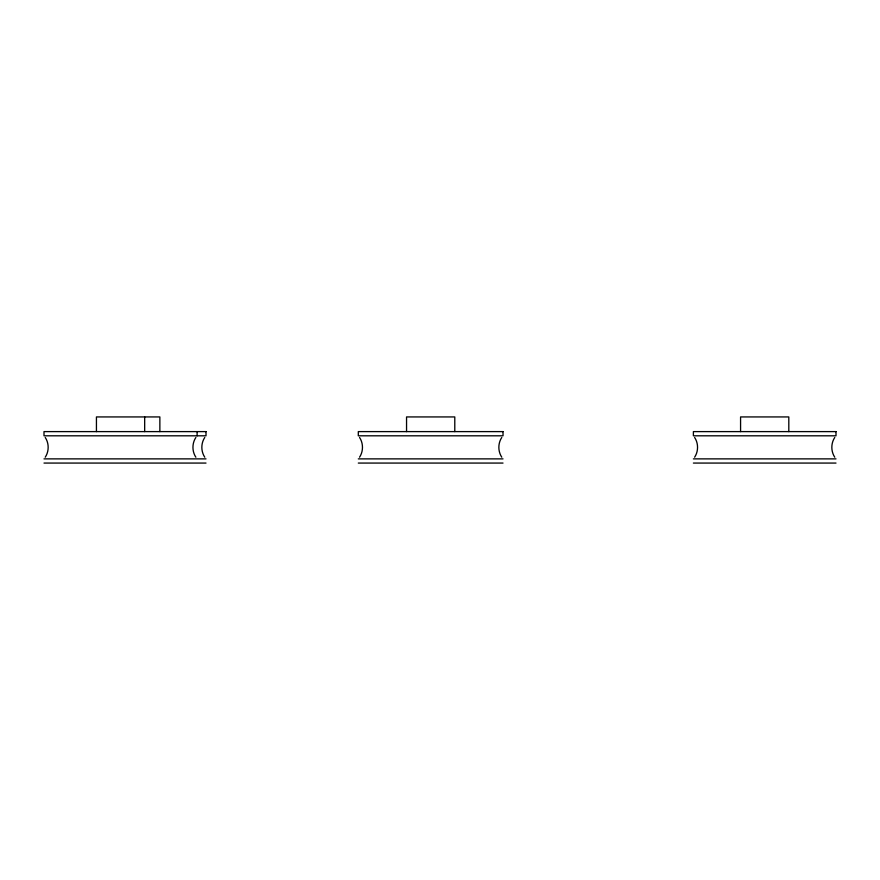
<?xml version="1.0" encoding="UTF-8"?>
<svg xmlns="http://www.w3.org/2000/svg" width="880" height="880" viewBox="0 0 880 880"><rect width="100%" height="100%" fill="white"/><g stroke="black" fill="none" stroke-linecap="round" stroke-linejoin="round"><path stroke-width="1.32" d="M45.243 457.204C49.137 451.374 49.137 443.311 45.243 437.481M195.866 437.481C191.972 443.311 191.972 451.374 195.866 457.204M204.765 437.481C200.871 443.311 200.871 451.374 204.765 457.204M359.557 457.204C363.44 451.374 363.44 443.311 359.557 437.481M501.776 437.481C497.882 443.311 497.882 451.374 501.776 457.204M694.628 457.204C698.522 451.374 698.522 443.311 694.628 437.481M834.757 437.481C830.863 443.311 830.863 451.374 834.757 457.204M44 458.876L206.008 458.876M358.303 458.876L503.019 458.876M693.385 458.876L836 458.876M44 463.067L206.008 463.067M358.303 463.067L503.019 463.067M693.385 463.067L836 463.067M788.81 431.607L788.81 416.933L740.575 416.933L740.575 431.607M454.784 431.607L454.784 416.933L406.549 416.933L406.549 431.607M197.109 431.607L197.109 435.809M159.863 431.607L159.863 416.933L96.437 416.933L96.437 431.607M144.672 416.933L144.672 431.607M206.008 431.607L44 431.607L44 435.809L206.008 435.809L206.008 431.607M503.019 431.607L358.303 431.607L358.303 435.809L503.019 435.809L503.019 431.607M836 431.607L693.385 431.607L693.385 435.809L836 435.809L836 431.607"/></g></svg>
